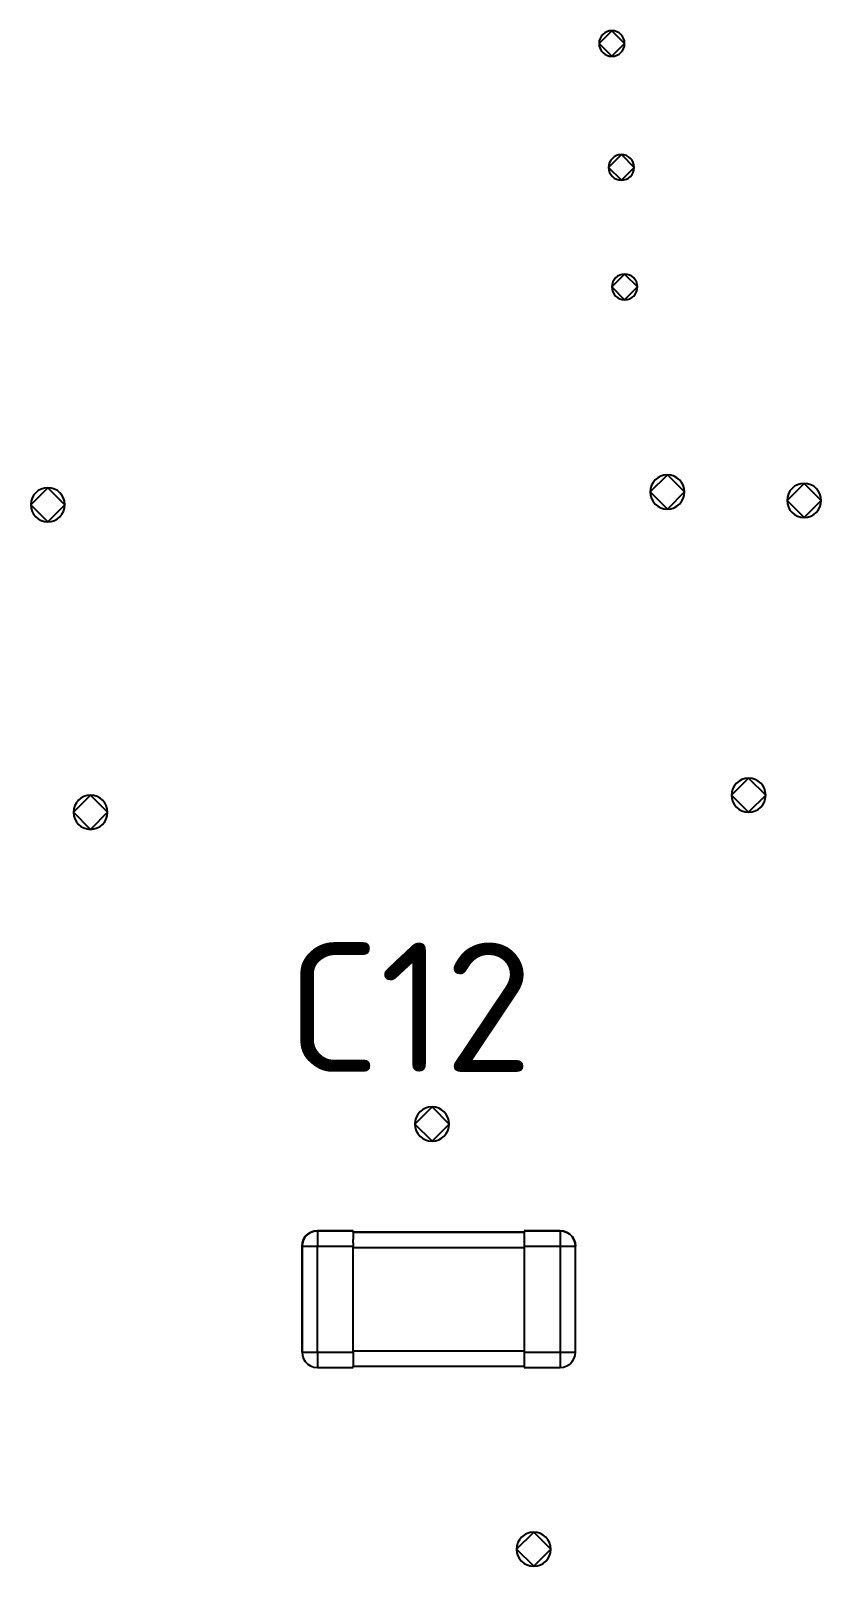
# Model space of a CAD drawing. Header units: inches. Extents: x 5 to 589, y -420 to -5.
# Drawn here: x 422.87 to 432.12, y -90.17 to -72.2 of the extents above; entities that cross this region are included whole.
import ezdxf

# ---------------------------------------------------------------- set-up
doc = ezdxf.new("R2010")
doc.units = ezdxf.units.IN
doc.header["$MEASUREMENT"] = 0
doc.styles.add('ISOCPEUR0', font='isocpeur.ttf', dxfattribs={"height": 2.87999})

msp = doc.modelspace()

# ---------------------------------------------------------------- linework, layer by layer
at = {"color": 18, "true_color": 0x000000}
for p, q in [((429.524, -72.347), (429.674, -72.197)), ((429.674, -72.197), (429.824, -72.347)), ((429.674, -72.497), (429.524, -72.347)), ((429.824, -72.347), (429.674, -72.497)), ((429.636, -73.798), (429.786, -73.648)), ((429.786, -73.648), (429.936, -73.798)), ((429.786, -73.948), (429.636, -73.798)), ((429.936, -73.798), (429.786, -73.948)), ((429.674, -75.197), (429.824, -75.047)), ((429.824, -75.047), (429.974, -75.197)), ((429.824, -75.347), (429.674, -75.197)), ((429.974, -75.197), (429.824, -75.347)), ((430.124, -77.597), (430.324, -77.397)), ((430.324, -77.397), (430.524, -77.597)), ((422.874, -77.747), (423.074, -77.547)), ((423.074, -77.547), (423.274, -77.747)), ((430.324, -77.797), (430.124, -77.597)), ((430.524, -77.597), (430.324, -77.797)), ((431.724, -77.697), (431.924, -77.497)), ((431.924, -77.497), (432.124, -77.697)), ((423.074, -77.947), (422.874, -77.747)), ((423.274, -77.747), (423.074, -77.947)), ((431.924, -77.897), (431.724, -77.697)), ((432.124, -77.697), (431.924, -77.897)), ((431.074, -81.147), (431.274, -80.947)), ((431.274, -80.947), (431.474, -81.147)), ((423.374, -81.347), (423.574, -81.147)), ((423.574, -81.147), (423.774, -81.347)), ((431.274, -81.347), (431.074, -81.147)), ((431.474, -81.147), (431.274, -81.347)), ((423.574, -81.547), (423.374, -81.347)), ((423.774, -81.347), (423.574, -81.547)), ((427.37, -84.997), (427.57, -84.797)), ((427.57, -84.797), (427.77, -84.997)), ((427.57, -85.197), (427.37, -84.997)), ((427.77, -84.997), (427.57, -85.197)), ((426.115, -86.287), (426.087, -86.315)), ((426.087, -86.315), (426.115, -86.287)), ((426.149, -86.265), (426.115, -86.287)), ((426.115, -86.287), (426.149, -86.265)), ((426.187, -86.251), (426.149, -86.265)), ((426.149, -86.265), (426.187, -86.251)), ((426.229, -86.247), (426.187, -86.251)), ((426.187, -86.251), (426.229, -86.247)), ((426.649, -86.247), (426.229, -86.247)), ((426.229, -86.247), (426.649, -86.247)), ((426.229, -86.247), (426.229, -86.251)), ((426.229, -86.251), (426.229, -86.265)), ((426.229, -86.265), (426.229, -86.287)), ((426.229, -86.287), (426.229, -86.315)), ((426.649, -86.263), (426.649, -86.247)), ((426.649, -86.247), (426.649, -86.251)), ((426.649, -86.251), (426.649, -86.265)), ((428.649, -86.263), (426.649, -86.263)), ((426.649, -86.263), (428.649, -86.263)), ((426.649, -86.265), (426.649, -86.287)), ((426.649, -86.287), (426.649, -86.315)), ((429.069, -86.247), (428.649, -86.247)), ((428.649, -86.247), (428.649, -86.263)), ((428.649, -86.247), (429.069, -86.247)), ((428.649, -86.247), (428.649, -86.251)), ((428.649, -86.251), (428.649, -86.265)), ((428.649, -86.265), (428.649, -86.287)), ((428.649, -86.287), (428.649, -86.315)), ((429.109, -86.251), (429.069, -86.247)), ((429.069, -86.247), (429.109, -86.251)), ((429.069, -86.247), (429.069, -86.251)), ((429.069, -86.251), (429.069, -86.265)), ((429.069, -86.265), (429.069, -86.287)), ((429.069, -86.287), (429.069, -86.315)), ((429.147, -86.265), (429.109, -86.251)), ((429.109, -86.251), (429.147, -86.265)), ((429.181, -86.287), (429.147, -86.265)), ((429.147, -86.265), (429.181, -86.287)), ((429.209, -86.315), (429.181, -86.287)), ((429.181, -86.287), (429.209, -86.315)), ((426.053, -86.387), (426.049, -86.427)), ((426.049, -86.427), (426.053, -86.387)), ((426.049, -86.427), (426.049, -87.667)), ((426.049, -87.667), (426.049, -86.427)), ((426.049, -86.427), (426.053, -86.427)), ((426.065, -86.349), (426.053, -86.387)), ((426.053, -86.387), (426.065, -86.349)), ((426.053, -86.427), (426.065, -86.427)), ((426.087, -86.315), (426.065, -86.349)), ((426.065, -86.349), (426.087, -86.315)), ((426.065, -86.427), (426.087, -86.427)), ((426.087, -86.427), (426.115, -86.427)), ((426.115, -86.427), (426.149, -86.427)), ((426.149, -86.427), (426.187, -86.427)), ((426.187, -86.427), (426.229, -86.427)), ((426.229, -86.315), (426.229, -86.349)), ((426.229, -86.349), (426.229, -86.387)), ((426.229, -86.387), (426.229, -86.427)), ((426.229, -86.427), (426.649, -86.427)), ((426.229, -87.667), (426.229, -86.427)), ((426.649, -86.315), (426.649, -86.349)), ((426.649, -86.387), (426.649, -86.349)), ((426.649, -86.387), (426.649, -86.427)), ((426.649, -87.667), (426.649, -86.427)), ((426.649, -86.443), (428.649, -86.443)), ((428.649, -86.315), (428.649, -86.349)), ((428.649, -86.349), (428.649, -86.387)), ((428.649, -86.387), (428.649, -86.427)), ((428.649, -86.427), (428.649, -87.667)), ((428.649, -86.427), (429.069, -86.427)), ((429.069, -86.315), (429.069, -86.349)), ((429.069, -86.349), (429.069, -86.387)), ((429.069, -86.387), (429.069, -86.427)), ((429.069, -86.427), (429.109, -86.427)), ((429.069, -86.427), (429.069, -87.667)), ((429.109, -86.427), (429.147, -86.427)), ((429.147, -86.427), (429.181, -86.427)), ((429.181, -86.427), (429.209, -86.427)), ((429.231, -86.349), (429.209, -86.315)), ((429.209, -86.315), (429.231, -86.349)), ((429.209, -86.427), (429.231, -86.427)), ((429.243, -86.387), (429.231, -86.349)), ((429.231, -86.349), (429.243, -86.387)), ((429.231, -86.427), (429.243, -86.427)), ((429.249, -86.427), (429.243, -86.387)), ((429.243, -86.387), (429.249, -86.427)), ((429.243, -86.427), (429.249, -86.427)), ((429.249, -87.667), (429.249, -86.427)), ((429.249, -87.667), (429.249, -86.427)), ((426.049, -87.667), (426.053, -87.707)), ((426.049, -87.667), (426.053, -87.707)), ((426.049, -87.667), (426.053, -87.667)), ((426.053, -87.667), (426.065, -87.667)), ((426.053, -87.707), (426.065, -87.745)), ((426.053, -87.707), (426.065, -87.745)), ((426.065, -87.667), (426.087, -87.667)), ((426.087, -87.667), (426.115, -87.667)), ((426.115, -87.667), (426.149, -87.667)), ((426.149, -87.667), (426.187, -87.667)), ((426.187, -87.667), (426.229, -87.667)), ((426.229, -87.667), (426.649, -87.667)), ((426.229, -87.667), (426.229, -87.707)), ((426.229, -87.707), (426.229, -87.745)), ((426.649, -87.651), (428.649, -87.651)), ((426.649, -87.667), (426.649, -87.707)), ((426.649, -87.707), (426.649, -87.745)), ((428.649, -87.667), (428.649, -87.707)), ((428.649, -87.667), (429.069, -87.667)), ((428.649, -87.707), (428.649, -87.745)), ((429.069, -87.667), (429.109, -87.667)), ((429.069, -87.667), (429.069, -87.707)), ((429.069, -87.707), (429.069, -87.745)), ((429.109, -87.667), (429.147, -87.667)), ((429.147, -87.667), (429.181, -87.667)), ((429.181, -87.667), (429.209, -87.667)), ((429.209, -87.667), (429.231, -87.667)), ((429.231, -87.667), (429.243, -87.667)), ((429.231, -87.745), (429.243, -87.707)), ((429.231, -87.745), (429.243, -87.707)), ((429.243, -87.707), (429.249, -87.667)), ((429.243, -87.707), (429.249, -87.667)), ((429.243, -87.667), (429.249, -87.667)), ((426.065, -87.745), (426.087, -87.779)), ((426.065, -87.745), (426.087, -87.779)), ((426.087, -87.779), (426.115, -87.807)), ((426.087, -87.779), (426.115, -87.807)), ((426.115, -87.807), (426.149, -87.829)), ((426.115, -87.807), (426.149, -87.829)), ((426.149, -87.829), (426.187, -87.843)), ((426.149, -87.829), (426.187, -87.843)), ((426.187, -87.843), (426.229, -87.847)), ((426.187, -87.843), (426.229, -87.847)), ((426.229, -87.745), (426.229, -87.779)), ((426.229, -87.779), (426.229, -87.807)), ((426.229, -87.807), (426.229, -87.829)), ((426.229, -87.829), (426.229, -87.843)), ((426.229, -87.843), (426.229, -87.847)), ((426.229, -87.847), (426.649, -87.847)), ((426.229, -87.847), (426.649, -87.847)), ((426.649, -87.745), (426.649, -87.779)), ((426.649, -87.779), (426.649, -87.807)), ((426.649, -87.807), (426.649, -87.829)), ((426.649, -87.829), (426.649, -87.843)), ((426.649, -87.847), (426.649, -87.831)), ((426.649, -87.831), (428.649, -87.831)), ((426.649, -87.831), (428.649, -87.831)), ((426.649, -87.843), (426.649, -87.847)), ((428.649, -87.745), (428.649, -87.779)), ((428.649, -87.779), (428.649, -87.807)), ((428.649, -87.807), (428.649, -87.829)), ((428.649, -87.829), (428.649, -87.843)), ((428.649, -87.831), (428.649, -87.847)), ((428.649, -87.843), (428.649, -87.847)), ((428.649, -87.847), (429.069, -87.847)), ((428.649, -87.847), (429.069, -87.847)), ((429.069, -87.745), (429.069, -87.779)), ((429.069, -87.779), (429.069, -87.807)), ((429.069, -87.807), (429.069, -87.829)), ((429.069, -87.829), (429.069, -87.843)), ((429.069, -87.847), (429.109, -87.843)), ((429.069, -87.847), (429.109, -87.843)), ((429.069, -87.843), (429.069, -87.847)), ((429.109, -87.843), (429.147, -87.829)), ((429.109, -87.843), (429.147, -87.829)), ((429.147, -87.829), (429.181, -87.807)), ((429.147, -87.829), (429.181, -87.807)), ((429.181, -87.807), (429.209, -87.779)), ((429.181, -87.807), (429.209, -87.779)), ((429.209, -87.779), (429.231, -87.745)), ((429.209, -87.779), (429.231, -87.745)), ((428.56, -89.975), (428.76, -89.775)), ((428.76, -89.775), (428.96, -89.975)), ((428.76, -90.175), (428.56, -89.975)), ((428.96, -89.975), (428.76, -90.175))]:
    msp.add_line(p, q, dxfattribs=at)
at = {"color": 7, "true_color": 0xffffff}
for p, q in [((426.115, -86.287), (426.087, -86.315)), ((426.087, -86.315), (426.115, -86.287)), ((426.149, -86.265), (426.115, -86.287)), ((426.115, -86.287), (426.149, -86.265)), ((426.187, -86.251), (426.149, -86.265)), ((426.149, -86.265), (426.187, -86.251)), ((426.229, -86.247), (426.187, -86.251)), ((426.187, -86.251), (426.229, -86.247)), ((426.649, -86.247), (426.229, -86.247)), ((426.229, -86.247), (426.649, -86.247)), ((426.229, -86.247), (426.229, -86.251)), ((426.229, -86.251), (426.229, -86.265)), ((426.229, -86.265), (426.229, -86.287)), ((426.229, -86.287), (426.229, -86.315)), ((426.649, -86.263), (426.649, -86.247)), ((426.649, -86.247), (426.649, -86.251)), ((426.649, -86.251), (426.649, -86.265)), ((428.649, -86.263), (426.649, -86.263)), ((426.649, -86.263), (428.649, -86.263)), ((426.649, -86.265), (426.649, -86.287)), ((426.649, -86.287), (426.649, -86.315)), ((429.069, -86.247), (428.649, -86.247)), ((428.649, -86.247), (428.649, -86.263)), ((428.649, -86.247), (429.069, -86.247)), ((428.649, -86.247), (428.649, -86.251)), ((428.649, -86.251), (428.649, -86.265)), ((428.649, -86.265), (428.649, -86.287)), ((428.649, -86.287), (428.649, -86.315)), ((429.109, -86.251), (429.069, -86.247)), ((429.069, -86.247), (429.109, -86.251)), ((429.069, -86.247), (429.069, -86.251)), ((429.069, -86.251), (429.069, -86.265)), ((429.069, -86.265), (429.069, -86.287)), ((429.069, -86.287), (429.069, -86.315)), ((429.147, -86.265), (429.109, -86.251)), ((429.109, -86.251), (429.147, -86.265)), ((429.181, -86.287), (429.147, -86.265)), ((429.147, -86.265), (429.181, -86.287)), ((429.209, -86.315), (429.181, -86.287)), ((429.181, -86.287), (429.209, -86.315)), ((426.053, -86.387), (426.049, -86.427)), ((426.049, -86.427), (426.053, -86.387)), ((426.049, -86.427), (426.049, -87.667)), ((426.049, -87.667), (426.049, -86.427)), ((426.049, -86.427), (426.053, -86.427)), ((426.065, -86.349), (426.053, -86.387)), ((426.053, -86.387), (426.065, -86.349)), ((426.053, -86.427), (426.065, -86.427)), ((426.087, -86.315), (426.065, -86.349)), ((426.065, -86.349), (426.087, -86.315)), ((426.065, -86.427), (426.087, -86.427)), ((426.087, -86.427), (426.115, -86.427)), ((426.115, -86.427), (426.149, -86.427)), ((426.149, -86.427), (426.187, -86.427)), ((426.187, -86.427), (426.229, -86.427)), ((426.229, -86.315), (426.229, -86.349)), ((426.229, -86.349), (426.229, -86.387)), ((426.229, -86.387), (426.229, -86.427)), ((426.229, -86.427), (426.649, -86.427)), ((426.229, -87.667), (426.229, -86.427)), ((426.649, -86.315), (426.649, -86.349)), ((426.649, -86.387), (426.649, -86.349)), ((426.649, -86.387), (426.649, -86.427)), ((426.649, -87.667), (426.649, -86.427)), ((426.649, -86.443), (428.649, -86.443)), ((428.649, -86.315), (428.649, -86.349)), ((428.649, -86.349), (428.649, -86.387)), ((428.649, -86.387), (428.649, -86.427)), ((428.649, -86.427), (428.649, -87.667)), ((428.649, -86.427), (429.069, -86.427)), ((429.069, -86.315), (429.069, -86.349)), ((429.069, -86.349), (429.069, -86.387)), ((429.069, -86.387), (429.069, -86.427)), ((429.069, -86.427), (429.109, -86.427)), ((429.069, -86.427), (429.069, -87.667)), ((429.109, -86.427), (429.147, -86.427)), ((429.147, -86.427), (429.181, -86.427)), ((429.181, -86.427), (429.209, -86.427)), ((429.231, -86.349), (429.209, -86.315)), ((429.209, -86.315), (429.231, -86.349)), ((429.209, -86.427), (429.231, -86.427)), ((429.243, -86.387), (429.231, -86.349)), ((429.231, -86.349), (429.243, -86.387)), ((429.231, -86.427), (429.243, -86.427)), ((429.249, -86.427), (429.243, -86.387)), ((429.243, -86.387), (429.249, -86.427)), ((429.243, -86.427), (429.249, -86.427)), ((429.249, -87.667), (429.249, -86.427)), ((429.249, -87.667), (429.249, -86.427)), ((426.049, -87.667), (426.053, -87.707)), ((426.049, -87.667), (426.053, -87.707)), ((426.049, -87.667), (426.053, -87.667)), ((426.053, -87.667), (426.065, -87.667)), ((426.053, -87.707), (426.065, -87.745)), ((426.053, -87.707), (426.065, -87.745)), ((426.065, -87.667), (426.087, -87.667)), ((426.087, -87.667), (426.115, -87.667)), ((426.115, -87.667), (426.149, -87.667)), ((426.149, -87.667), (426.187, -87.667)), ((426.187, -87.667), (426.229, -87.667)), ((426.229, -87.667), (426.649, -87.667)), ((426.229, -87.667), (426.229, -87.707)), ((426.229, -87.707), (426.229, -87.745)), ((426.649, -87.651), (428.649, -87.651)), ((426.649, -87.667), (426.649, -87.707)), ((426.649, -87.707), (426.649, -87.745)), ((428.649, -87.667), (428.649, -87.707)), ((428.649, -87.667), (429.069, -87.667)), ((428.649, -87.707), (428.649, -87.745)), ((429.069, -87.667), (429.109, -87.667)), ((429.069, -87.667), (429.069, -87.707)), ((429.069, -87.707), (429.069, -87.745)), ((429.109, -87.667), (429.147, -87.667)), ((429.147, -87.667), (429.181, -87.667)), ((429.181, -87.667), (429.209, -87.667)), ((429.209, -87.667), (429.231, -87.667)), ((429.231, -87.667), (429.243, -87.667)), ((429.231, -87.745), (429.243, -87.707)), ((429.231, -87.745), (429.243, -87.707)), ((429.243, -87.707), (429.249, -87.667)), ((429.243, -87.707), (429.249, -87.667)), ((429.243, -87.667), (429.249, -87.667)), ((426.065, -87.745), (426.087, -87.779)), ((426.065, -87.745), (426.087, -87.779)), ((426.087, -87.779), (426.115, -87.807)), ((426.087, -87.779), (426.115, -87.807)), ((426.115, -87.807), (426.149, -87.829)), ((426.115, -87.807), (426.149, -87.829)), ((426.149, -87.829), (426.187, -87.843)), ((426.149, -87.829), (426.187, -87.843)), ((426.187, -87.843), (426.229, -87.847)), ((426.187, -87.843), (426.229, -87.847)), ((426.229, -87.745), (426.229, -87.779)), ((426.229, -87.779), (426.229, -87.807)), ((426.229, -87.807), (426.229, -87.829)), ((426.229, -87.829), (426.229, -87.843)), ((426.229, -87.843), (426.229, -87.847)), ((426.229, -87.847), (426.649, -87.847)), ((426.229, -87.847), (426.649, -87.847)), ((426.649, -87.745), (426.649, -87.779)), ((426.649, -87.779), (426.649, -87.807)), ((426.649, -87.807), (426.649, -87.829)), ((426.649, -87.829), (426.649, -87.843)), ((426.649, -87.847), (426.649, -87.831)), ((426.649, -87.831), (428.649, -87.831)), ((426.649, -87.831), (428.649, -87.831)), ((426.649, -87.843), (426.649, -87.847)), ((428.649, -87.745), (428.649, -87.779)), ((428.649, -87.779), (428.649, -87.807)), ((428.649, -87.807), (428.649, -87.829)), ((428.649, -87.829), (428.649, -87.843)), ((428.649, -87.831), (428.649, -87.847)), ((428.649, -87.843), (428.649, -87.847)), ((428.649, -87.847), (429.069, -87.847)), ((428.649, -87.847), (429.069, -87.847)), ((429.069, -87.745), (429.069, -87.779)), ((429.069, -87.779), (429.069, -87.807)), ((429.069, -87.807), (429.069, -87.829)), ((429.069, -87.829), (429.069, -87.843)), ((429.069, -87.847), (429.109, -87.843)), ((429.069, -87.847), (429.109, -87.843)), ((429.069, -87.843), (429.069, -87.847)), ((429.109, -87.843), (429.147, -87.829)), ((429.109, -87.843), (429.147, -87.829)), ((429.147, -87.829), (429.181, -87.807)), ((429.147, -87.829), (429.181, -87.807)), ((429.181, -87.807), (429.209, -87.779)), ((429.181, -87.807), (429.209, -87.779)), ((429.209, -87.779), (429.231, -87.745)), ((429.209, -87.779), (429.231, -87.745))]:
    msp.add_line(p, q, dxfattribs=at)
at = {"color": 18, "true_color": 0x000000}
for centre, radius, start, end in [((429.674, -72.347), 0.15, 90, 180), ((429.674, -72.347), 0.15, 0, 90), ((429.674, -72.347), 0.15, 180, 270), ((429.674, -72.347), 0.15, 270, 0), ((429.786, -73.798), 0.15, 90, 180), ((429.786, -73.798), 0.15, 0, 90), ((429.786, -73.798), 0.15, 180, 270), ((429.786, -73.798), 0.15, 270, 0), ((429.824, -75.197), 0.15, 90, 180), ((429.824, -75.197), 0.15, 0, 90), ((429.824, -75.197), 0.15, 180, 270), ((429.824, -75.197), 0.15, 270, 0), ((430.324, -77.597), 0.2, 90, 180), ((430.324, -77.597), 0.2, 0, 90), ((423.074, -77.747), 0.2, 90, 180), ((423.074, -77.747), 0.2, 0, 90), ((430.324, -77.597), 0.2, 180, 270), ((430.324, -77.597), 0.2, 270, 0), ((431.924, -77.697), 0.2, 90, 180), ((431.924, -77.697), 0.2, 0, 90), ((423.074, -77.747), 0.2, 180, 270), ((423.074, -77.747), 0.2, 270, 0), ((431.924, -77.697), 0.2, 180, 270), ((431.924, -77.697), 0.2, 270, 0), ((431.274, -81.147), 0.2, 90, 180), ((431.274, -81.147), 0.2, 0, 90), ((423.574, -81.347), 0.2, 90, 180), ((423.574, -81.347), 0.2, 0, 90), ((431.274, -81.147), 0.2, 180, 270), ((431.274, -81.147), 0.2, 270, 0), ((423.574, -81.347), 0.2, 180, 270), ((423.574, -81.347), 0.2, 270, 0), ((427.57, -84.997), 0.2, 90, 180), ((427.57, -84.997), 0.2, 0, 90), ((427.57, -84.997), 0.2, 180, 270), ((427.57, -84.997), 0.2, 270, 0), ((428.76, -89.975), 0.2, 90, 180), ((428.76, -89.975), 0.2, 0, 90), ((428.76, -89.975), 0.2, 180, 270), ((428.76, -89.975), 0.2, 270, 0)]:
    msp.add_arc(centre, radius, start, end, dxfattribs=at)

# ---------------------------------------------------------------- texts
at = {"color": 18, "true_color": 0x000000, "style": 'ISOCPEUR0'}
msp.add_text('C12', height=1.5158, dxfattribs=at).set_placement((425.867, -84.388))

doc.saveas('drawing.dxf')
